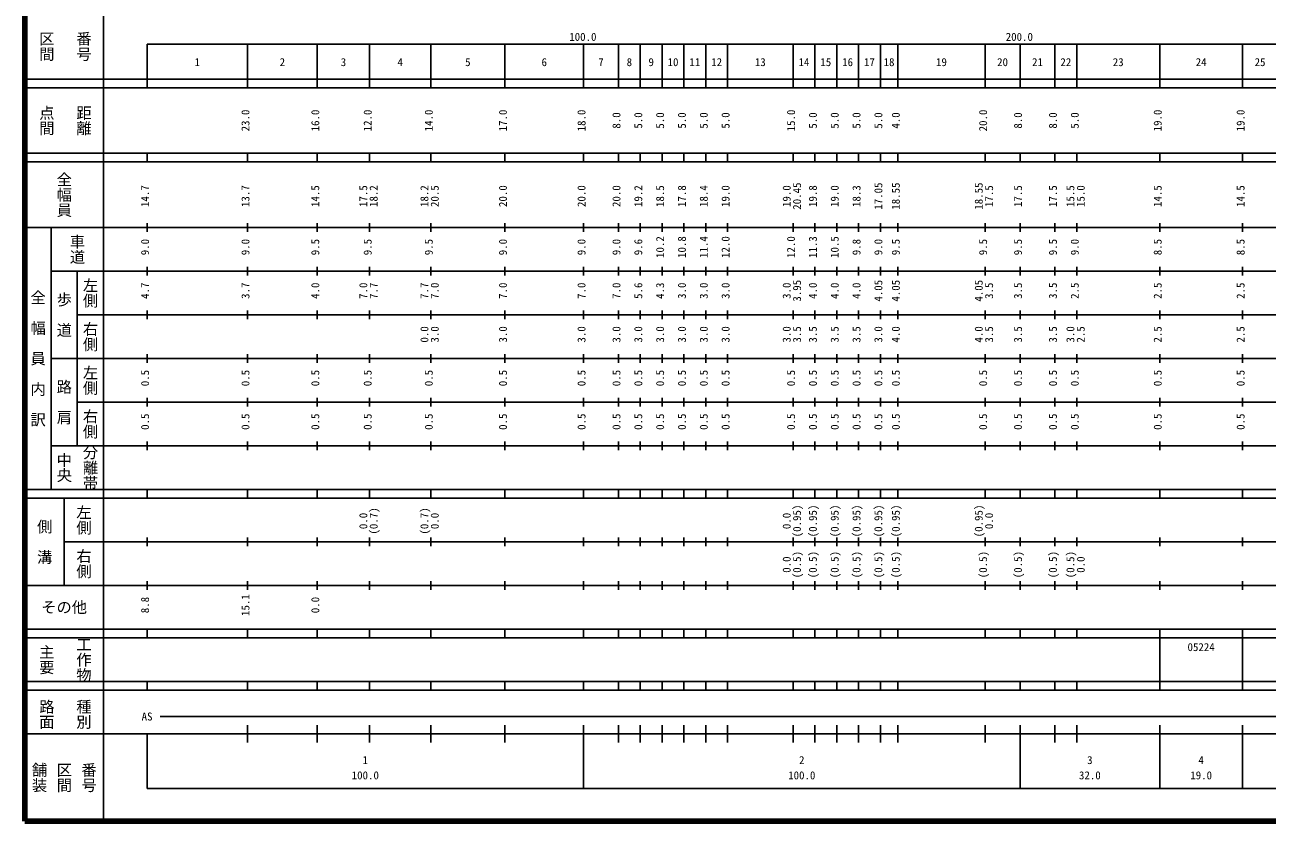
# Model space of a CAD drawing. Units: millimetres on the paper, enlarged 1000 times. Extents: x 40000 to 680000, y 20000 to 380000.
# Drawn here: x 40000 to 324622, y 20000 to 202409 of the extents above; entities that cross this region are included whole.
import ezdxf
from ezdxf.enums import TextEntityAlignment as Align

# ---------------------------------------------------------------- set-up
doc = ezdxf.new("R2010")
doc.units = ezdxf.units.MM
doc.header["$LTSCALE"] = 1000
doc.layers.add('M-TTL', color=2, linetype='Continuous', lineweight=140)
doc.layers.add('M-TTL-BAND', color=7, linetype='Continuous', lineweight=25)
doc.styles.add('@ＭＳ ゴシック', font='')
doc.styles.add('ＭＳ ゴシック', font='')
doc.styles.get('@ＭＳ ゴシック').set_extended_font_data('@MS Gothic')
doc.styles.get('ＭＳ ゴシック').set_extended_font_data('MS Gothic')

msp = doc.modelspace()

# ---------------------------------------------------------------- linework, layer by layer
at = {"layer": 'M-TTL'}
for p, q in [((40000, 380000), (40000, 20000)), ((40000, 20000), (680000, 20000))]:
    msp.add_line(p, q, dxfattribs=at)
at = {"layer": 'M-TTL-BAND'}
for p, q in [((58000, 370000), (58000, 20000)), ((68000, 198000), (579000, 198000)), ((68000, 198000), (68000, 188000)), ((91000, 188000), (91000, 198000)), ((107000, 188000), (107000, 198000)), ((119000, 188000), (119000, 198000)), ((133000, 188000), (133000, 198000)), ((150000, 188000), (150000, 198000)), ((168000, 188000), (168000, 198000)), ((176000, 188000), (176000, 198000)), ((181000, 188000), (181000, 198000)), ((186000, 188000), (186000, 198000)), ((191000, 188000), (191000, 198000)), ((196000, 188000), (196000, 198000)), ((201000, 188000), (201000, 198000)), ((216000, 188000), (216000, 198000)), ((221000, 188000), (221000, 198000)), ((226000, 188000), (226000, 198000)), ((231000, 188000), (231000, 198000)), ((236000, 188000), (236000, 198000)), ((240000, 188000), (240000, 198000)), ((260000, 188000), (260000, 198000)), ((268000, 188000), (268000, 198000)), ((276000, 188000), (276000, 198000)), ((281000, 188000), (281000, 198000)), ((300000, 188000), (300000, 198000)), ((319000, 188000), (319000, 198000)), ((40000, 190000), (579000, 190000)), ((40000, 188000), (579000, 188000)), ((40000, 173000), (579000, 173000)), ((40000, 171000), (579000, 171000)), ((68000, 171000), (68000, 173000)), ((91000, 171000), (91000, 173000)), ((107000, 171000), (107000, 173000)), ((119000, 171000), (119000, 173000)), ((133000, 171000), (133000, 173000)), ((150000, 171000), (150000, 173000)), ((168000, 171000), (168000, 173000)), ((176000, 171000), (176000, 173000)), ((181000, 171000), (181000, 173000)), ((186000, 171000), (186000, 173000)), ((191000, 171000), (191000, 173000)), ((196000, 171000), (196000, 173000)), ((201000, 171000), (201000, 173000)), ((216000, 171000), (216000, 173000)), ((221000, 171000), (221000, 173000)), ((226000, 171000), (226000, 173000)), ((231000, 171000), (231000, 173000)), ((236000, 171000), (236000, 173000)), ((240000, 171000), (240000, 173000)), ((260000, 171000), (260000, 173000)), ((268000, 171000), (268000, 173000)), ((276000, 171000), (276000, 173000)), ((281000, 171000), (281000, 173000)), ((300000, 171000), (300000, 173000)), ((319000, 171000), (319000, 173000)), ((68000, 155000), (68000, 157000)), ((91000, 155000), (91000, 157000)), ((107000, 155000), (107000, 157000)), ((119000, 155000), (119000, 157000)), ((133000, 155000), (133000, 157000)), ((150000, 155000), (150000, 157000)), ((168000, 155000), (168000, 157000)), ((176000, 155000), (176000, 157000)), ((181000, 155000), (181000, 157000)), ((186000, 155000), (186000, 157000)), ((191000, 155000), (191000, 157000)), ((196000, 155000), (196000, 157000)), ((201000, 155000), (201000, 157000)), ((216000, 155000), (216000, 157000)), ((221000, 155000), (221000, 157000)), ((226000, 155000), (226000, 157000)), ((231000, 155000), (231000, 157000)), ((236000, 155000), (236000, 157000)), ((240000, 155000), (240000, 157000)), ((260000, 155000), (260000, 157000)), ((268000, 155000), (268000, 157000)), ((276000, 155000), (276000, 157000)), ((281000, 155000), (281000, 157000)), ((300000, 155000), (300000, 157000)), ((319000, 155000), (319000, 157000)), ((40000, 156000), (579000, 156000)), ((46000, 96000), (46000, 156000)), ((46000, 146000), (579000, 146000)), ((52000, 146000), (52000, 106000)), ((68000, 145000), (68000, 147000)), ((91000, 145000), (91000, 147000)), ((107000, 145000), (107000, 147000)), ((119000, 145000), (119000, 147000)), ((133000, 145000), (133000, 147000)), ((150000, 145000), (150000, 147000)), ((168000, 145000), (168000, 147000)), ((176000, 145000), (176000, 147000)), ((181000, 145000), (181000, 147000)), ((186000, 145000), (186000, 147000)), ((191000, 145000), (191000, 147000)), ((196000, 145000), (196000, 147000)), ((201000, 145000), (201000, 147000)), ((216000, 145000), (216000, 147000)), ((221000, 145000), (221000, 147000)), ((226000, 145000), (226000, 147000)), ((231000, 145000), (231000, 147000)), ((236000, 145000), (236000, 147000)), ((240000, 145000), (240000, 147000)), ((260000, 145000), (260000, 147000)), ((268000, 145000), (268000, 147000)), ((276000, 145000), (276000, 147000)), ((281000, 145000), (281000, 147000)), ((300000, 145000), (300000, 147000)), ((319000, 145000), (319000, 147000)), ((68000, 135000), (68000, 137000)), ((91000, 135000), (91000, 137000)), ((107000, 135000), (107000, 137000)), ((119000, 135000), (119000, 137000)), ((133000, 135000), (133000, 137000)), ((150000, 135000), (150000, 137000)), ((168000, 135000), (168000, 137000)), ((176000, 135000), (176000, 137000)), ((181000, 135000), (181000, 137000)), ((186000, 135000), (186000, 137000)), ((191000, 135000), (191000, 137000)), ((196000, 135000), (196000, 137000)), ((201000, 135000), (201000, 137000)), ((216000, 135000), (216000, 137000)), ((221000, 135000), (221000, 137000)), ((226000, 135000), (226000, 137000)), ((231000, 135000), (231000, 137000)), ((236000, 135000), (236000, 137000)), ((240000, 135000), (240000, 137000)), ((260000, 135000), (260000, 137000)), ((268000, 135000), (268000, 137000)), ((276000, 135000), (276000, 137000)), ((281000, 135000), (281000, 137000)), ((300000, 135000), (300000, 137000)), ((319000, 135000), (319000, 137000)), ((52000, 136000), (579000, 136000)), ((46000, 126000), (579000, 126000)), ((68000, 125000), (68000, 127000)), ((91000, 125000), (91000, 127000)), ((107000, 125000), (107000, 127000)), ((119000, 125000), (119000, 127000)), ((133000, 125000), (133000, 127000)), ((150000, 125000), (150000, 127000)), ((168000, 125000), (168000, 127000)), ((176000, 125000), (176000, 127000)), ((181000, 125000), (181000, 127000)), ((186000, 125000), (186000, 127000)), ((191000, 125000), (191000, 127000)), ((196000, 125000), (196000, 127000)), ((201000, 125000), (201000, 127000)), ((216000, 125000), (216000, 127000)), ((221000, 125000), (221000, 127000)), ((226000, 125000), (226000, 127000)), ((231000, 125000), (231000, 127000)), ((236000, 125000), (236000, 127000)), ((240000, 125000), (240000, 127000)), ((260000, 125000), (260000, 127000)), ((268000, 125000), (268000, 127000)), ((276000, 125000), (276000, 127000)), ((281000, 125000), (281000, 127000)), ((300000, 125000), (300000, 127000)), ((319000, 125000), (319000, 127000)), ((68000, 115000), (68000, 117000)), ((91000, 115000), (91000, 117000)), ((107000, 115000), (107000, 117000)), ((119000, 115000), (119000, 117000)), ((133000, 115000), (133000, 117000)), ((150000, 115000), (150000, 117000)), ((168000, 115000), (168000, 117000)), ((176000, 115000), (176000, 117000)), ((181000, 115000), (181000, 117000)), ((186000, 115000), (186000, 117000)), ((191000, 115000), (191000, 117000)), ((196000, 115000), (196000, 117000)), ((201000, 115000), (201000, 117000)), ((216000, 115000), (216000, 117000)), ((221000, 115000), (221000, 117000)), ((226000, 115000), (226000, 117000)), ((231000, 115000), (231000, 117000)), ((236000, 115000), (236000, 117000)), ((240000, 115000), (240000, 117000)), ((260000, 115000), (260000, 117000)), ((268000, 115000), (268000, 117000)), ((276000, 115000), (276000, 117000)), ((281000, 115000), (281000, 117000)), ((300000, 115000), (300000, 117000)), ((319000, 115000), (319000, 117000)), ((52000, 116000), (579000, 116000)), ((46000, 106000), (579000, 106000)), ((68000, 105000), (68000, 107000)), ((91000, 105000), (91000, 107000)), ((107000, 105000), (107000, 107000)), ((119000, 105000), (119000, 107000)), ((133000, 105000), (133000, 107000)), ((150000, 105000), (150000, 107000)), ((168000, 105000), (168000, 107000)), ((176000, 105000), (176000, 107000)), ((181000, 105000), (181000, 107000)), ((186000, 105000), (186000, 107000)), ((191000, 105000), (191000, 107000)), ((196000, 105000), (196000, 107000)), ((201000, 105000), (201000, 107000)), ((216000, 105000), (216000, 107000)), ((221000, 105000), (221000, 107000)), ((226000, 105000), (226000, 107000)), ((231000, 105000), (231000, 107000)), ((236000, 105000), (236000, 107000)), ((240000, 105000), (240000, 107000)), ((260000, 105000), (260000, 107000)), ((268000, 105000), (268000, 107000)), ((276000, 105000), (276000, 107000)), ((281000, 105000), (281000, 107000)), ((300000, 105000), (300000, 107000)), ((319000, 105000), (319000, 107000)), ((40000, 96000), (579000, 96000)), ((40000, 94000), (579000, 94000)), ((49000, 94000), (49000, 74000)), ((68000, 94000), (68000, 96000)), ((91000, 94000), (91000, 96000)), ((107000, 94000), (107000, 96000)), ((119000, 94000), (119000, 96000)), ((133000, 94000), (133000, 96000)), ((150000, 94000), (150000, 96000)), ((168000, 94000), (168000, 96000)), ((176000, 94000), (176000, 96000)), ((181000, 94000), (181000, 96000)), ((186000, 94000), (186000, 96000)), ((191000, 94000), (191000, 96000)), ((196000, 94000), (196000, 96000)), ((201000, 94000), (201000, 96000)), ((216000, 94000), (216000, 96000)), ((221000, 94000), (221000, 96000)), ((226000, 94000), (226000, 96000)), ((231000, 94000), (231000, 96000)), ((236000, 94000), (236000, 96000)), ((240000, 94000), (240000, 96000)), ((260000, 94000), (260000, 96000)), ((268000, 94000), (268000, 96000)), ((276000, 94000), (276000, 96000)), ((281000, 94000), (281000, 96000)), ((300000, 94000), (300000, 96000)), ((319000, 94000), (319000, 96000)), ((49000, 84000), (579000, 84000)), ((68000, 83000), (68000, 85000)), ((91000, 83000), (91000, 85000)), ((107000, 83000), (107000, 85000)), ((119000, 83000), (119000, 85000)), ((133000, 83000), (133000, 85000)), ((150000, 83000), (150000, 85000)), ((168000, 83000), (168000, 85000)), ((176000, 83000), (176000, 85000)), ((181000, 83000), (181000, 85000)), ((186000, 83000), (186000, 85000)), ((191000, 83000), (191000, 85000)), ((196000, 83000), (196000, 85000)), ((201000, 83000), (201000, 85000)), ((216000, 83000), (216000, 85000)), ((221000, 83000), (221000, 85000)), ((226000, 83000), (226000, 85000)), ((231000, 83000), (231000, 85000)), ((236000, 83000), (236000, 85000)), ((240000, 83000), (240000, 85000)), ((260000, 83000), (260000, 85000)), ((268000, 83000), (268000, 85000)), ((276000, 83000), (276000, 85000)), ((281000, 83000), (281000, 85000)), ((300000, 83000), (300000, 85000)), ((319000, 83000), (319000, 85000)), ((68000, 73000), (68000, 75000)), ((91000, 73000), (91000, 75000)), ((107000, 73000), (107000, 75000)), ((119000, 73000), (119000, 75000)), ((133000, 73000), (133000, 75000)), ((150000, 73000), (150000, 75000)), ((168000, 73000), (168000, 75000)), ((176000, 73000), (176000, 75000)), ((181000, 73000), (181000, 75000)), ((186000, 73000), (186000, 75000)), ((191000, 73000), (191000, 75000)), ((196000, 73000), (196000, 75000)), ((201000, 73000), (201000, 75000)), ((216000, 73000), (216000, 75000)), ((221000, 73000), (221000, 75000)), ((226000, 73000), (226000, 75000)), ((231000, 73000), (231000, 75000)), ((236000, 73000), (236000, 75000)), ((240000, 73000), (240000, 75000)), ((260000, 73000), (260000, 75000)), ((268000, 73000), (268000, 75000)), ((276000, 73000), (276000, 75000)), ((281000, 73000), (281000, 75000)), ((300000, 73000), (300000, 75000)), ((319000, 73000), (319000, 75000)), ((40000, 74000), (579000, 74000)), ((40000, 64000), (579000, 64000)), ((68000, 62000), (68000, 64000)), ((91000, 62000), (91000, 64000)), ((107000, 62000), (107000, 64000)), ((119000, 62000), (119000, 64000)), ((133000, 62000), (133000, 64000)), ((150000, 62000), (150000, 64000)), ((168000, 62000), (168000, 64000)), ((176000, 62000), (176000, 64000)), ((181000, 62000), (181000, 64000)), ((186000, 62000), (186000, 64000)), ((191000, 62000), (191000, 64000)), ((196000, 62000), (196000, 64000)), ((201000, 62000), (201000, 64000)), ((216000, 62000), (216000, 64000)), ((221000, 62000), (221000, 64000)), ((226000, 62000), (226000, 64000)), ((231000, 62000), (231000, 64000)), ((236000, 62000), (236000, 64000)), ((240000, 62000), (240000, 64000)), ((260000, 62000), (260000, 64000)), ((268000, 62000), (268000, 64000)), ((276000, 62000), (276000, 64000)), ((281000, 62000), (281000, 64000)), ((300000, 62000), (300000, 64000)), ((319000, 62000), (319000, 64000)), ((40000, 62000), (579000, 62000)), ((300000, 52000), (300000, 62000)), ((319000, 52000), (319000, 62000)), ((40000, 52000), (579000, 52000)), ((68000, 50000), (68000, 52000)), ((91000, 50000), (91000, 52000)), ((107000, 50000), (107000, 52000)), ((119000, 50000), (119000, 52000)), ((133000, 50000), (133000, 52000)), ((150000, 50000), (150000, 52000)), ((168000, 50000), (168000, 52000)), ((176000, 50000), (176000, 52000)), ((181000, 50000), (181000, 52000)), ((186000, 50000), (186000, 52000)), ((191000, 50000), (191000, 52000)), ((196000, 50000), (196000, 52000)), ((201000, 50000), (201000, 52000)), ((216000, 50000), (216000, 52000)), ((221000, 50000), (221000, 52000)), ((226000, 50000), (226000, 52000)), ((231000, 50000), (231000, 52000)), ((236000, 50000), (236000, 52000)), ((240000, 50000), (240000, 52000)), ((260000, 50000), (260000, 52000)), ((268000, 50000), (268000, 52000)), ((276000, 50000), (276000, 52000)), ((281000, 50000), (281000, 52000)), ((300000, 50000), (300000, 52000)), ((319000, 50000), (319000, 52000)), ((40000, 50000), (579000, 50000)), ((71000, 44000), (565000, 44000)), ((40000, 40000), (579000, 40000)), ((68000, 40000), (68000, 27500)), ((91000, 38000), (91000, 42000)), ((107000, 38000), (107000, 42000)), ((119000, 38000), (119000, 42000)), ((133000, 38000), (133000, 42000)), ((150000, 38000), (150000, 42000)), ((168000, 27500), (168000, 42000)), ((176000, 38000), (176000, 42000)), ((181000, 38000), (181000, 42000)), ((186000, 38000), (186000, 42000)), ((191000, 38000), (191000, 42000)), ((196000, 38000), (196000, 42000)), ((201000, 38000), (201000, 42000)), ((216000, 38000), (216000, 42000)), ((221000, 38000), (221000, 42000)), ((226000, 38000), (226000, 42000)), ((231000, 38000), (231000, 42000)), ((236000, 38000), (236000, 42000)), ((240000, 38000), (240000, 42000)), ((260000, 38000), (260000, 42000)), ((268000, 27500), (268000, 42000)), ((276000, 38000), (276000, 42000)), ((281000, 38000), (281000, 42000)), ((300000, 27500), (300000, 42000)), ((319000, 27500), (319000, 42000)), ((68000, 27500), (579000, 27500))]:
    msp.add_line(p, q, dxfattribs=at)

# ---------------------------------------------------------------- texts
at = {"layer": 'M-TTL-BAND', "style": '@ＭＳ ゴシック'}
for s, p in [('区間', (45000, 197500)), ('番号', (53500, 197500)), ('点間', (45000, 180500)), ('距離', (53500, 180500)), ('全幅員', (49000, 163500)), ('車道', (52000, 151000)), ('左側', (55000, 141000)), ('全\u3000幅\u3000員\u3000内\u3000訳', (43000, 126000)), ('歩\u3000道', (49000, 136000)), ('右側', (55000, 131000)), ('左側', (55000, 121000)), ('路\u3000肩', (49000, 116000)), ('右側', (55000, 111000)), ('分離帯', (55000, 101000)), ('中央', (49000, 101000)), ('左側', (53500, 89000)), ('側\u3000溝', (44500, 84000)), ('右側', (53500, 79000)), ('主要', (45000, 57000)), ('工作物', (53500, 57000)), ('路面', (45000, 44500)), ('種別', (53500, 44500)), ('舗装', (43333, 30000)), ('区間', (49000, 30000)), ('番号', (54667, 30000))]:
    msp.add_text(s, height=2566, rotation=270, dxfattribs=at).set_placement(p, align=Align.MIDDLE_CENTER)
at = {"layer": 'M-TTL-BAND', "style": 'ＭＳ ゴシック'}
for s, p in [('100.0', (167844, 198195)), ('200.0', (267844, 198195)), ('1', (79500, 192405)), ('2', (99000, 192405)), ('3', (113000, 192405)), ('4', (126000, 192405)), ('5', (141500, 192405)), ('6', (159000, 192405)), ('7', (172000, 192405)), ('8', (178500, 192405)), ('9', (183500, 192405)), ('10', (188500, 192405)), ('11', (193500, 192405)), ('12', (198500, 192405)), ('13', (208500, 192405)), ('14', (218500, 192405)), ('15', (223500, 192405)), ('16', (228500, 192405)), ('17', (233500, 192405)), ('18', (238000, 192405)), ('19', (250000, 192405)), ('20', (264000, 192405)), ('21', (272000, 192405)), ('22', (278500, 192405)), ('23', (290500, 192405)), ('24', (309500, 192405)), ('25', (323000, 192405)), ('AS', (68000, 42500)), ('1', (118000, 32523)), ('2', (218000, 32523)), ('3', (284000, 32523)), ('4', (309500, 32523)), ('100.0', (118000, 29033)), ('100.0', (218000, 29033)), ('32.0', (284000, 29033)), ('19.0', (309500, 29033))]:
    msp.add_text(s, height=1833, dxfattribs=at).set_placement(p, align=Align.BOTTOM_CENTER)
for s, p in [('23.0', (92000, 180500)), ('16.0', (108000, 180500)), ('12.0', (120000, 180500)), ('14.0', (134000, 180500)), ('17.0', (151000, 180500)), ('18.0', (169000, 180500)), ('8.0', (177000, 180500)), ('5.0', (182000, 180500)), ('5.0', (187000, 180500)), ('5.0', (192000, 180500)), ('5.0', (197000, 180500)), ('5.0', (202000, 180500)), ('15.0', (217000, 180500)), ('5.0', (222000, 180500)), ('5.0', (227000, 180500)), ('5.0', (232000, 180500)), ('5.0', (237000, 180500)), ('4.0', (241000, 180500)), ('20.0', (261000, 180500)), ('8.0', (269000, 180500)), ('8.0', (277000, 180500)), ('5.0', (282000, 180500)), ('19.0', (301000, 180500)), ('19.0', (320000, 180500)), ('14.7', (69000, 163174)), ('13.7', (92000, 163174)), ('14.5', (108000, 163174)), ('17.5', (119000, 163174)), ('18.2', (121370, 163174)), ('18.2', (133000, 163174)), ('20.5', (135370, 163174)), ('20.0', (151000, 163174)), ('20.0', (169000, 163174)), ('20.0', (177000, 163174)), ('19.2', (182000, 163174)), ('18.5', (187000, 163174)), ('17.8', (192000, 163174)), ('18.4', (197000, 163174)), ('19.0', (202000, 163174)), ('19.0', (216000, 163174)), ('20.45', (218370, 163174)), ('19.8', (222000, 163174)), ('19.0', (227000, 163174)), ('18.3', (232000, 163174)), ('17.05', (237000, 163174)), ('18.55', (241000, 163174)), ('18.55', (260000, 163174)), ('17.5', (262370, 163174)), ('17.5', (269000, 163174)), ('17.5', (277000, 163174)), ('15.5', (281000, 163174)), ('15.0', (283370, 163174)), ('14.5', (301000, 163174)), ('14.5', (320000, 163174)), ('10.2', (187000, 151500)), ('10.8', (192000, 151500)), ('11.4', (197000, 151500)), ('12.0', (202000, 151500)), ('12.0', (217000, 151500)), ('11.3', (222000, 151500)), ('10.5', (227000, 151500)), ('9.0', (69000, 151500)), ('9.0', (92000, 151500)), ('9.5', (108000, 151500)), ('9.5', (120000, 151500)), ('9.5', (134000, 151500)), ('9.0', (151000, 151500)), ('9.0', (169000, 151500)), ('9.0', (177000, 151500)), ('9.6', (182000, 151500)), ('9.8', (232000, 151500)), ('9.0', (237000, 151500)), ('9.5', (241000, 151500)), ('9.5', (261000, 151500)), ('9.5', (269000, 151500)), ('9.5', (277000, 151500)), ('9.0', (282000, 151500)), ('8.5', (301000, 151500)), ('8.5', (320000, 151500)), ('4.7', (69000, 141500)), ('3.7', (92000, 141500)), ('4.0', (108000, 141500)), ('7.0', (119000, 141500)), ('7.7', (121370, 141500)), ('7.7', (133000, 141500)), ('7.0', (135370, 141500)), ('7.0', (151000, 141500)), ('7.0', (169000, 141500)), ('7.0', (177000, 141500)), ('5.6', (182000, 141500)), ('4.3', (187000, 141500)), ('3.0', (192000, 141500)), ('3.0', (197000, 141500)), ('3.0', (202000, 141500)), ('3.0', (216000, 141500)), ('3.95', (218370, 141500)), ('4.0', (222000, 141500)), ('4.0', (227000, 141500)), ('4.0', (232000, 141500)), ('4.05', (237000, 141500)), ('4.05', (241000, 141500)), ('4.05', (260000, 141500)), ('3.5', (262370, 141500)), ('3.5', (269000, 141500)), ('3.5', (277000, 141500)), ('2.5', (282000, 141500)), ('2.5', (301000, 141500)), ('2.5', (320000, 141500)), ('0.0', (133000, 131500)), ('3.0', (135370, 131500)), ('3.0', (151000, 131500)), ('3.0', (169000, 131500)), ('3.0', (177000, 131500)), ('3.0', (182000, 131500)), ('3.0', (187000, 131500)), ('3.0', (192000, 131500)), ('3.0', (197000, 131500)), ('3.0', (202000, 131500)), ('3.0', (216000, 131500)), ('3.5', (218370, 131500)), ('3.5', (222000, 131500)), ('3.5', (227000, 131500)), ('3.5', (232000, 131500)), ('3.0', (237000, 131500)), ('4.0', (241000, 131500)), ('4.0', (260000, 131500)), ('3.5', (262370, 131500)), ('3.5', (269000, 131500)), ('3.5', (277000, 131500)), ('3.0', (281000, 131500)), ('2.5', (283370, 131500)), ('2.5', (301000, 131500)), ('2.5', (320000, 131500)), ('0.5', (69000, 121500)), ('0.5', (92000, 121500)), ('0.5', (108000, 121500)), ('0.5', (120000, 121500)), ('0.5', (134000, 121500)), ('0.5', (151000, 121500)), ('0.5', (169000, 121500)), ('0.5', (177000, 121500)), ('0.5', (182000, 121500)), ('0.5', (187000, 121500)), ('0.5', (192000, 121500)), ('0.5', (197000, 121500)), ('0.5', (202000, 121500)), ('0.5', (217000, 121500)), ('0.5', (222000, 121500)), ('0.5', (227000, 121500)), ('0.5', (232000, 121500)), ('0.5', (237000, 121500)), ('0.5', (241000, 121500)), ('0.5', (261000, 121500)), ('0.5', (269000, 121500)), ('0.5', (277000, 121500)), ('0.5', (282000, 121500)), ('0.5', (301000, 121500)), ('0.5', (320000, 121500)), ('0.5', (69000, 111500)), ('0.5', (92000, 111500)), ('0.5', (108000, 111500)), ('0.5', (120000, 111500)), ('0.5', (134000, 111500)), ('0.5', (151000, 111500)), ('0.5', (169000, 111500)), ('0.5', (177000, 111500)), ('0.5', (182000, 111500)), ('0.5', (187000, 111500)), ('0.5', (192000, 111500)), ('0.5', (197000, 111500)), ('0.5', (202000, 111500)), ('0.5', (217000, 111500)), ('0.5', (222000, 111500)), ('0.5', (227000, 111500)), ('0.5', (232000, 111500)), ('0.5', (237000, 111500)), ('0.5', (241000, 111500)), ('0.5', (261000, 111500)), ('0.5', (269000, 111500)), ('0.5', (277000, 111500)), ('0.5', (282000, 111500)), ('0.5', (301000, 111500)), ('0.5', (320000, 111500)), ('(0.7)', (121370, 88764)), ('(0.7)', (133000, 88764)), ('(0.95)', (218370, 88764)), ('(0.95)', (222000, 88764)), ('(0.95)', (227000, 88764)), ('(0.95)', (232000, 88764)), ('(0.95)', (237000, 88764)), ('(0.95)', (241000, 88764)), ('(0.95)', (260000, 88764)), ('0.0', (119000, 88764)), ('0.0', (135370, 88764)), ('0.0', (216000, 88764)), ('0.0', (262370, 88764)), ('0.0', (216000, 78764)), ('(0.5)', (218370, 78764)), ('(0.5)', (222000, 78764)), ('(0.5)', (227000, 78764)), ('(0.5)', (232000, 78764)), ('(0.5)', (237000, 78764)), ('(0.5)', (241000, 78764)), ('(0.5)', (261000, 78764)), ('(0.5)', (269000, 78764)), ('(0.5)', (277000, 78764)), ('(0.5)', (281000, 78764)), ('0.0', (283370, 78764)), ('8.8', (69000, 69500)), ('15.1', (92000, 69500)), ('0.0', (108000, 69500))]:
    msp.add_text(s, height=1833, rotation=90, dxfattribs=at).set_placement(p, align=Align.BOTTOM_CENTER)
msp.add_text('その他', height=2566, dxfattribs=at).set_placement((49000, 69000), align=Align.MIDDLE_CENTER)
msp.add_text('05224', height=1833, dxfattribs=at).set_placement((306375, 58405), align=Align.BOTTOM_LEFT)

doc.saveas('drawing.dxf')
